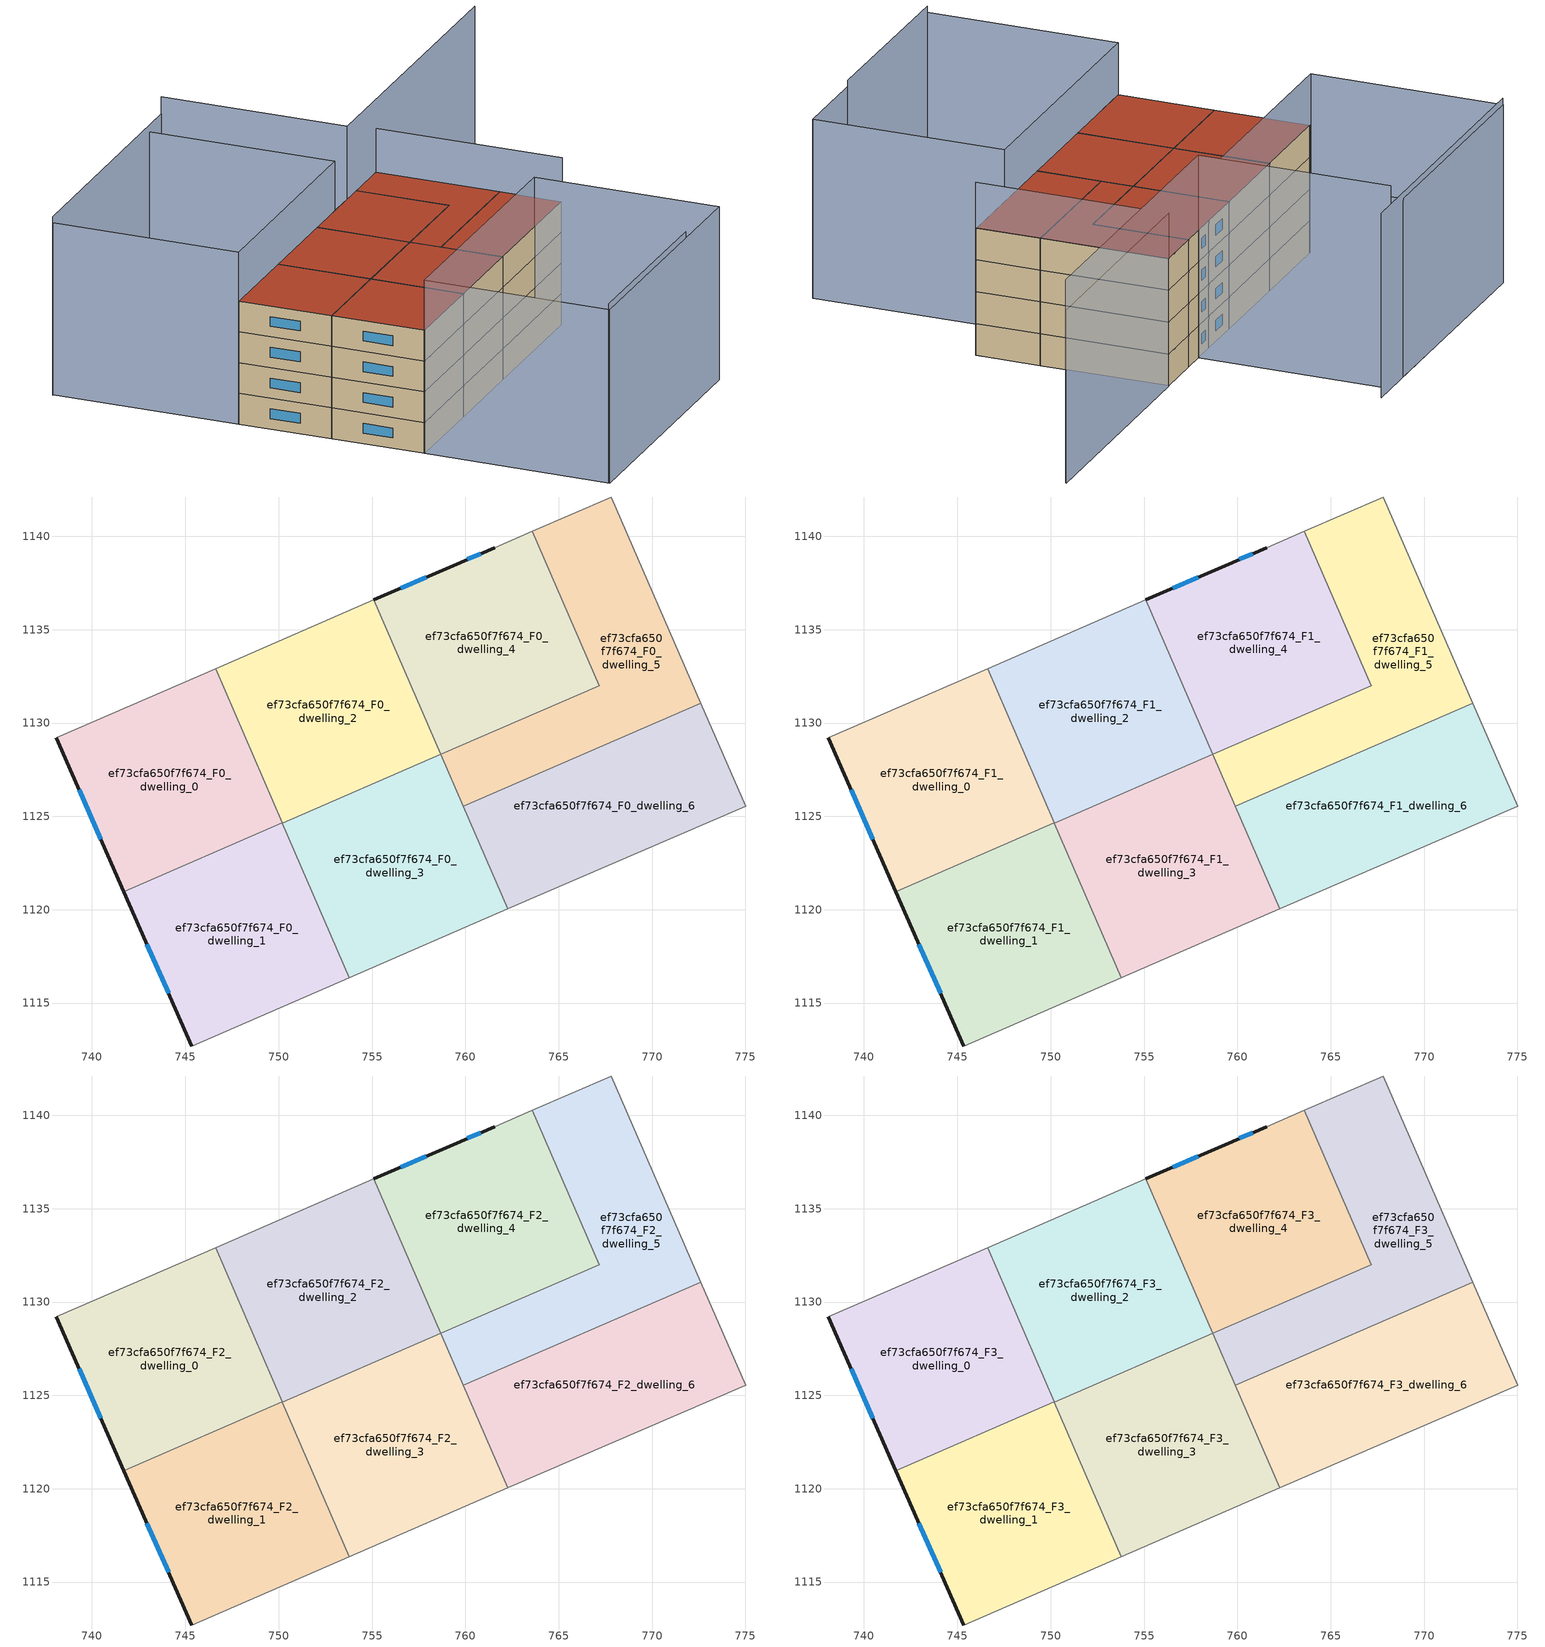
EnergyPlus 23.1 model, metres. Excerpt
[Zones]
ef73cfa650f7f674_F0_dwelling_0
 floor ground (EU_floor_Construction): 746.62,1132.91 750.2,1124.65 741.71,1120.97 738.1,1129.22 738.27,1129.29 z0
 wall outside (EU_wall_Construction): 738.1,1129.22 741.71,1120.97 z0:3
 wall adiabatic (EU_wall_Construction): 746.62,1132.91 738.27,1129.29 738.1,1129.22 z0:3
 wall to ef73cfa650f7f674_F0_dwelling_1 (EU_wall_Construction): 741.71,1120.97 750.2,1124.65 z0:3
 wall to ef73cfa650f7f674_F0_dwelling_2 (EU_wall_Construction): 750.2,1124.65 746.62,1132.91 z0:3
 window (EU_Window_Construction): 739.33,1126.42 740.48,1123.78 z1.02:1.98
ef73cfa650f7f674_F0_dwelling_1
 floor ground (EU_floor_Construction): 750.2,1124.65 753.79,1116.37 745.33,1112.7 741.71,1120.97 z0
 wall outside (EU_wall_Construction): 741.71,1120.97 745.33,1112.7 z0:3
 wall adiabatic (EU_wall_Construction): 745.33,1112.7 753.79,1116.37 z0:3
 wall to ef73cfa650f7f674_F0_dwelling_3 (EU_wall_Construction): 753.79,1116.37 750.2,1124.64 z0:3
 wall to ef73cfa650f7f674_F0_dwelling_2 (EU_wall_Construction): 750.2,1124.64 750.2,1124.65 z0:3
 window (EU_Window_Construction): 742.94,1118.16 744.1,1115.52 z1.02:1.98
ef73cfa650f7f674_F0_dwelling_2
 floor ground (EU_floor_Construction): 755.1,1136.59 758.69,1128.32 750.2,1124.64 746.62,1132.91 z0
 wall to ef73cfa650f7f674_F0_dwelling_3 (EU_wall_Construction): 750.2,1124.64 758.69,1128.32 z0:3
 wall adiabatic (EU_wall_Construction): 755.1,1136.59 746.62,1132.91 z0:3
 wall to ef73cfa650f7f674_F0_dwelling_4 (EU_wall_Construction): 758.69,1128.32 755.1,1136.59 z0:3
ef73cfa650f7f674_F0_dwelling_3
 floor ground (EU_floor_Construction): 758.69,1128.32 762.28,1120.04 753.79,1116.37 750.2,1124.64 z0
 wall adiabatic (EU_wall_Construction): 753.79,1116.37 762.28,1120.04 z0:3
 wall to ef73cfa650f7f674_F0_dwelling_6 (EU_wall_Construction): 762.28,1120.04 759.89,1125.56 z0:3
 wall to ef73cfa650f7f674_F0_dwelling_5 (EU_wall_Construction): 759.89,1125.55 758.69,1128.32 z0:3
ef73cfa650f7f674_F0_dwelling_4
 floor ground (EU_floor_Construction): 763.58,1140.27 767.17,1132 758.69,1128.32 755.1,1136.59 759.34,1138.43 761.58,1139.4 z0
 wall outside (EU_wall_Construction): 761.58,1139.4 759.34,1138.43 755.1,1136.59 z0:3
 wall adiabatic (EU_wall_Construction): 763.58,1140.27 761.58,1139.4 z0:3
 wall to ef73cfa650f7f674_F0_dwelling_5 (EU_wall_Construction): 758.69,1128.32 767.17,1132 763.58,1140.27 z0:3
 window (EU_Window_Construction): 757.9,1137.81 756.54,1137.22 / 760.82,1139.07 760.1,1138.76 z1.02:1.98
ef73cfa650f7f674_F0_dwelling_5
 floor ground (EU_floor_Construction): 767.81,1142.11 772.61,1131.07 759.89,1125.55 758.69,1128.32 767.17,1132 763.58,1140.27 z0
 wall adiabatic (EU_wall_Construction): 772.61,1131.07 767.81,1142.11 763.58,1140.27 z0:3
 wall to ef73cfa650f7f674_F0_dwelling_6 (EU_wall_Construction): 759.89,1125.55 772.61,1131.07 z0:3
ef73cfa650f7f674_F0_dwelling_6
 floor ground (EU_floor_Construction): 772.61,1131.07 775.01,1125.56 762.28,1120.04 759.89,1125.55 z0
 wall adiabatic (EU_wall_Construction): 762.28,1120.04 775.01,1125.56 772.61,1131.07 z0:3
ef73cfa650f7f674_F1_dwelling_0
 floor to ef73cfa650f7f674_F0_dwelling_0 (EU_floor_Construction): 746.62,1132.91 750.2,1124.65 741.71,1120.97 738.1,1129.22 738.27,1129.29 z3
 wall outside (EU_wall_Construction): 738.1,1129.22 741.71,1120.97 z3:6
 wall adiabatic (EU_wall_Construction): 746.62,1132.91 738.27,1129.29 738.1,1129.22 z3:6
 wall to ef73cfa650f7f674_F1_dwelling_1 (EU_wall_Construction): 741.71,1120.97 750.2,1124.65 z3:6
 wall to ef73cfa650f7f674_F1_dwelling_2 (EU_wall_Construction): 750.2,1124.65 746.62,1132.91 z3:6
 window (EU_Window_Construction): 739.33,1126.42 740.48,1123.78 z4.02:4.98
ef73cfa650f7f674_F1_dwelling_1
 floor to ef73cfa650f7f674_F0_dwelling_1 (EU_floor_Construction): 750.2,1124.65 753.79,1116.37 745.33,1112.7 741.71,1120.97 z3
 wall outside (EU_wall_Construction): 741.71,1120.97 745.33,1112.7 z3:6
 wall adiabatic (EU_wall_Construction): 745.33,1112.7 753.79,1116.37 z3:6
 wall to ef73cfa650f7f674_F1_dwelling_3 (EU_wall_Construction): 753.79,1116.37 750.2,1124.64 z3:6
 wall to ef73cfa650f7f674_F1_dwelling_2 (EU_wall_Construction): 750.2,1124.64 750.2,1124.65 z3:6
 window (EU_Window_Construction): 742.94,1118.16 744.1,1115.52 z4.02:4.98
ef73cfa650f7f674_F1_dwelling_2
 floor to ef73cfa650f7f674_F0_dwelling_2 (EU_floor_Construction): 755.1,1136.59 758.69,1128.32 750.2,1124.64 746.62,1132.91 z3
 wall to ef73cfa650f7f674_F1_dwelling_3 (EU_wall_Construction): 750.2,1124.64 758.69,1128.32 z3:6
 wall adiabatic (EU_wall_Construction): 755.1,1136.59 746.62,1132.91 z3:6
 wall to ef73cfa650f7f674_F1_dwelling_4 (EU_wall_Construction): 758.69,1128.32 755.1,1136.59 z3:6
ef73cfa650f7f674_F1_dwelling_3
 floor to ef73cfa650f7f674_F0_dwelling_3 (EU_floor_Construction): 758.69,1128.32 762.28,1120.04 753.79,1116.37 750.2,1124.64 z3
 wall adiabatic (EU_wall_Construction): 753.79,1116.37 762.28,1120.04 z3:6
 wall to ef73cfa650f7f674_F1_dwelling_6 (EU_wall_Construction): 762.28,1120.04 759.89,1125.56 z3:6
 wall to ef73cfa650f7f674_F1_dwelling_5 (EU_wall_Construction): 759.89,1125.55 758.69,1128.32 z3:6
ef73cfa650f7f674_F1_dwelling_4
 floor to ef73cfa650f7f674_F0_dwelling_4 (EU_floor_Construction): 763.58,1140.27 767.17,1132 758.69,1128.32 755.1,1136.59 759.34,1138.43 761.58,1139.4 z3
 wall outside (EU_wall_Construction): 761.58,1139.4 759.34,1138.43 755.1,1136.59 z3:6
 wall adiabatic (EU_wall_Construction): 763.58,1140.27 761.58,1139.4 z3:6
 wall to ef73cfa650f7f674_F1_dwelling_5 (EU_wall_Construction): 758.69,1128.32 767.17,1132 763.58,1140.27 z3:6
 window (EU_Window_Construction): 757.9,1137.81 756.54,1137.22 / 760.82,1139.07 760.1,1138.76 z4.02:4.98
ef73cfa650f7f674_F1_dwelling_5
 floor to ef73cfa650f7f674_F0_dwelling_5 (EU_floor_Construction): 767.81,1142.11 772.61,1131.07 759.89,1125.55 758.69,1128.32 767.17,1132 763.58,1140.27 z3
 wall adiabatic (EU_wall_Construction): 772.61,1131.07 767.81,1142.11 763.58,1140.27 z3:6
 wall to ef73cfa650f7f674_F1_dwelling_6 (EU_wall_Construction): 759.89,1125.55 772.61,1131.07 z3:6
ef73cfa650f7f674_F1_dwelling_6
 floor to ef73cfa650f7f674_F0_dwelling_6 (EU_floor_Construction): 772.61,1131.07 775.01,1125.56 762.28,1120.04 759.89,1125.55 z3
 wall adiabatic (EU_wall_Construction): 762.28,1120.04 775.01,1125.56 772.61,1131.07 z3:6
ef73cfa650f7f674_F2_dwelling_0
 floor to ef73cfa650f7f674_F1_dwelling_0 (EU_floor_Construction): 746.62,1132.91 750.2,1124.65 741.71,1120.97 738.1,1129.22 738.27,1129.29 z6
 wall outside (EU_wall_Construction): 738.1,1129.22 741.71,1120.97 z6:9
 wall adiabatic (EU_wall_Construction): 746.62,1132.91 738.27,1129.29 738.1,1129.22 z6:9
 wall to ef73cfa650f7f674_F2_dwelling_1 (EU_wall_Construction): 741.71,1120.97 750.2,1124.65 z6:9
 wall to ef73cfa650f7f674_F2_dwelling_2 (EU_wall_Construction): 750.2,1124.65 746.62,1132.91 z6:9
 window (EU_Window_Construction): 739.33,1126.42 740.48,1123.78 z7.02:7.98
ef73cfa650f7f674_F2_dwelling_1
 floor to ef73cfa650f7f674_F1_dwelling_1 (EU_floor_Construction): 750.2,1124.65 753.79,1116.37 745.33,1112.7 741.71,1120.97 z6
 wall outside (EU_wall_Construction): 741.71,1120.97 745.33,1112.7 z6:9
 wall adiabatic (EU_wall_Construction): 745.33,1112.7 753.79,1116.37 z6:9
 wall to ef73cfa650f7f674_F2_dwelling_3 (EU_wall_Construction): 753.79,1116.37 750.2,1124.64 z6:9
 wall to ef73cfa650f7f674_F2_dwelling_2 (EU_wall_Construction): 750.2,1124.64 750.2,1124.65 z6:9
 window (EU_Window_Construction): 742.94,1118.16 744.1,1115.52 z7.02:7.98
ef73cfa650f7f674_F2_dwelling_2
 floor to ef73cfa650f7f674_F1_dwelling_2 (EU_floor_Construction): 755.1,1136.59 758.69,1128.32 750.2,1124.64 746.62,1132.91 z6
 wall to ef73cfa650f7f674_F2_dwelling_3 (EU_wall_Construction): 750.2,1124.64 758.69,1128.32 z6:9
 wall adiabatic (EU_wall_Construction): 755.1,1136.59 746.62,1132.91 z6:9
 wall to ef73cfa650f7f674_F2_dwelling_4 (EU_wall_Construction): 758.69,1128.32 755.1,1136.59 z6:9
ef73cfa650f7f674_F2_dwelling_3
 floor to ef73cfa650f7f674_F1_dwelling_3 (EU_floor_Construction): 758.69,1128.32 762.28,1120.04 753.79,1116.37 750.2,1124.64 z6
 wall adiabatic (EU_wall_Construction): 753.79,1116.37 762.28,1120.04 z6:9
 wall to ef73cfa650f7f674_F2_dwelling_6 (EU_wall_Construction): 762.28,1120.04 759.89,1125.56 z6:9
 wall to ef73cfa650f7f674_F2_dwelling_5 (EU_wall_Construction): 759.89,1125.55 758.69,1128.32 z6:9
ef73cfa650f7f674_F2_dwelling_4
 floor to ef73cfa650f7f674_F1_dwelling_4 (EU_floor_Construction): 763.58,1140.27 767.17,1132 758.69,1128.32 755.1,1136.59 759.34,1138.43 761.58,1139.4 z6
 wall outside (EU_wall_Construction): 761.58,1139.4 759.34,1138.43 755.1,1136.59 z6:9
 wall adiabatic (EU_wall_Construction): 763.58,1140.27 761.58,1139.4 z6:9
 wall to ef73cfa650f7f674_F2_dwelling_5 (EU_wall_Construction): 758.69,1128.32 767.17,1132 763.58,1140.27 z6:9
 window (EU_Window_Construction): 757.9,1137.81 756.54,1137.22 / 760.82,1139.07 760.1,1138.76 z7.02:7.98
ef73cfa650f7f674_F2_dwelling_5
 floor to ef73cfa650f7f674_F1_dwelling_5 (EU_floor_Construction): 767.81,1142.11 772.61,1131.07 759.89,1125.55 758.69,1128.32 767.17,1132 763.58,1140.27 z6
 wall adiabatic (EU_wall_Construction): 772.61,1131.07 767.81,1142.11 763.58,1140.27 z6:9
 wall to ef73cfa650f7f674_F2_dwelling_6 (EU_wall_Construction): 759.89,1125.55 772.61,1131.07 z6:9
ef73cfa650f7f674_F2_dwelling_6
 floor to ef73cfa650f7f674_F1_dwelling_6 (EU_floor_Construction): 772.61,1131.07 775.01,1125.56 762.28,1120.04 759.89,1125.55 z6
 wall adiabatic (EU_wall_Construction): 762.28,1120.04 775.01,1125.56 772.61,1131.07 z6:9
ef73cfa650f7f674_F3_dwelling_0
 floor to ef73cfa650f7f674_F2_dwelling_0 (EU_floor_Construction): 746.62,1132.91 750.2,1124.65 741.71,1120.97 738.1,1129.22 738.27,1129.29 z9
 wall outside (EU_wall_Construction): 738.1,1129.22 741.71,1120.97 z9:12
 wall adiabatic (EU_wall_Construction): 746.62,1132.91 738.27,1129.29 738.1,1129.22 z9:12
 wall to ef73cfa650f7f674_F3_dwelling_1 (EU_wall_Construction): 741.71,1120.97 750.2,1124.65 z9:12
 wall to ef73cfa650f7f674_F3_dwelling_2 (EU_wall_Construction): 750.2,1124.65 746.62,1132.91 z9:12
 window (EU_Window_Construction): 739.33,1126.42 740.48,1123.78 z10.02:10.98
 roof outside (EU_roof_Construction): 750.2,1124.65 746.62,1132.91 738.27,1129.29 738.1,1129.22 741.71,1120.97 z12
ef73cfa650f7f674_F3_dwelling_1
 floor to ef73cfa650f7f674_F2_dwelling_1 (EU_floor_Construction): 750.2,1124.65 753.79,1116.37 745.33,1112.7 741.71,1120.97 z9
 wall outside (EU_wall_Construction): 741.71,1120.97 745.33,1112.7 z9:12
 wall adiabatic (EU_wall_Construction): 745.33,1112.7 753.79,1116.37 z9:12
 wall to ef73cfa650f7f674_F3_dwelling_3 (EU_wall_Construction): 753.79,1116.37 750.2,1124.64 z9:12
 wall to ef73cfa650f7f674_F3_dwelling_2 (EU_wall_Construction): 750.2,1124.64 750.2,1124.65 z9:12
 window (EU_Window_Construction): 742.94,1118.16 744.1,1115.52 z10.02:10.98
 roof outside (EU_roof_Construction): 753.79,1116.37 750.2,1124.65 741.71,1120.97 745.33,1112.7 z12
ef73cfa650f7f674_F3_dwelling_2
 floor to ef73cfa650f7f674_F2_dwelling_2 (EU_floor_Construction): 755.1,1136.59 758.69,1128.32 750.2,1124.64 746.62,1132.91 z9
 wall to ef73cfa650f7f674_F3_dwelling_3 (EU_wall_Construction): 750.2,1124.64 758.69,1128.32 z9:12
 wall adiabatic (EU_wall_Construction): 755.1,1136.59 746.62,1132.91 z9:12
 wall to ef73cfa650f7f674_F3_dwelling_4 (EU_wall_Construction): 758.69,1128.32 755.1,1136.59 z9:12
 roof outside (EU_roof_Construction): 758.69,1128.32 755.1,1136.59 746.62,1132.91 750.2,1124.64 z12
ef73cfa650f7f674_F3_dwelling_3
 floor to ef73cfa650f7f674_F2_dwelling_3 (EU_floor_Construction): 758.69,1128.32 762.28,1120.04 753.79,1116.37 750.2,1124.64 z9
 wall adiabatic (EU_wall_Construction): 753.79,1116.37 762.28,1120.04 z9:12
 wall to ef73cfa650f7f674_F3_dwelling_6 (EU_wall_Construction): 762.28,1120.04 759.89,1125.56 z9:12
 wall to ef73cfa650f7f674_F3_dwelling_5 (EU_wall_Construction): 759.89,1125.55 758.69,1128.32 z9:12
 roof outside (EU_roof_Construction): 762.28,1120.04 758.69,1128.32 750.2,1124.64 753.79,1116.37 z12
ef73cfa650f7f674_F3_dwelling_4
 floor to ef73cfa650f7f674_F2_dwelling_4 (EU_floor_Construction): 763.58,1140.27 767.17,1132 758.69,1128.32 755.1,1136.59 759.34,1138.43 761.58,1139.4 z9
 wall outside (EU_wall_Construction): 761.58,1139.4 759.34,1138.43 755.1,1136.59 z9:12
 wall adiabatic (EU_wall_Construction): 763.58,1140.27 761.58,1139.4 z9:12
 wall to ef73cfa650f7f674_F3_dwelling_5 (EU_wall_Construction): 758.69,1128.32 767.17,1132 763.58,1140.27 z9:12
 window (EU_Window_Construction): 757.9,1137.81 756.54,1137.22 / 760.82,1139.07 760.1,1138.76 z10.02:10.98
 roof outside (EU_roof_Construction): 767.17,1132 763.58,1140.27 761.58,1139.4 759.34,1138.43 755.1,1136.59 758.69,1128.32 z12
ef73cfa650f7f674_F3_dwelling_5
 floor to ef73cfa650f7f674_F2_dwelling_5 (EU_floor_Construction): 767.81,1142.11 772.61,1131.07 759.89,1125.55 758.69,1128.32 767.17,1132 763.58,1140.27 z9
 wall adiabatic (EU_wall_Construction): 772.61,1131.07 767.81,1142.11 763.58,1140.27 z9:12
 wall to ef73cfa650f7f674_F3_dwelling_6 (EU_wall_Construction): 759.89,1125.55 772.61,1131.07 z9:12
 roof outside (EU_roof_Construction): 772.61,1131.07 767.81,1142.11 763.58,1140.27 767.17,1132 758.69,1128.32 759.89,1125.55 z12
ef73cfa650f7f674_F3_dwelling_6
 floor to ef73cfa650f7f674_F2_dwelling_6 (EU_floor_Construction): 772.61,1131.07 775.01,1125.56 762.28,1120.04 759.89,1125.55 z9
 wall adiabatic (EU_wall_Construction): 762.28,1120.04 775.01,1125.56 772.61,1131.07 z9:12
 roof outside (EU_roof_Construction): 775.01,1125.56 772.61,1131.07 759.89,1125.55 762.28,1120.04 z12
shading: 752.43,1096.22 769.04,1103.36 z0:17.5; 745.3,1112.69 769.1,1123 / 769.1,1123 776.27,1106.48 / 776.27,1106.48 752.46,1096.16 / 752.46,1096.16 745.3,1112.69 z0:16.9; 775.03,1125.49 767.79,1142.15 / 767.79,1142.15 789.38,1151.53 z0:16.3; 730.81,1145.76 751.74,1154.85 / 751.74,1154.85 758.95,1138.26 / 758.95,1138.26 738.02,1129.17 / 738.02,1129.17 730.81,1145.76 z0:16.8; 789.33,1151.46 761.57,1139.4 / 761.57,1139.4 754.36,1156 z0:19.1; 756.41,1156.88 730.8,1145.74 z0:17.4
[Building]
EU S2 Campaign: North Axis=0; Terrain=City; Solar Distribution=FullExterior
[Site:Location]
Vienna: Latitude=48; Longitude=16.5; Time Zone=1; Elevation=183
[SizingPeriod:WeatherFileDays]
AnnualSizingPeriod: Begin Month=1; Begin Day of Month=1; End Month=12; End Day of Month=31; Day of Week for Start Day=Monday; Use Weather File Daylight Saving Period=No; Use Weather File Rain and Snow Indicators=No
[MATERIAL]
EU_InternalMass_Material: Roughness=MediumRough; Thickness=0.1; Conductivity=1; Density=1800; Specific Heat=900; Thermal Absorptance=0.9; Solar Absorptance=0.7; Visible Absorptance=0.7
[MATERIAL:NOMASS] Roughness=MediumRough; Thermal Absorptance=0.9; Solar Absorptance=0.7; Visible Absorptance=0.7
Name | Thermal Resistance
EU_wall_NoMass | 0.942466
EU_roof_NoMass | 0.551687
EU_floor_NoMass | 0.66527
[WINDOWMATERIAL:SIMPLEGLAZINGSYSTEM]
EU_Window_SimpleGlazing: UFactor=2.03367; Solar Heat Gain Coefficient=0.65; Visible Transmittance=0.65
[CONSTRUCTION]
EU_wall_Construction: EU_wall_NoMass
EU_roof_Construction: EU_roof_NoMass
EU_floor_Construction: EU_floor_NoMass
EU_Window_Construction: EU_Window_SimpleGlazing
EU_InternalMass_Construction: EU_InternalMass_Material
[ZONE] Type=1; Multiplier=1; Ceiling Height=autocalculate; Floor Area=autocalculate; Part of Total Floor Area=Yes
Name | Volume
ef73cfa650f7f674_F0_dwelling_0; ef73cfa650f7f674_F1_dwelling_0; ef73cfa650f7f674_F2_dwelling_0; ef73cfa650f7f674_F3_dwelling_0 | 250.187
ef73cfa650f7f674_F0_dwelling_1; ef73cfa650f7f674_F1_dwelling_1; ef73cfa650f7f674_F2_dwelling_1; ef73cfa650f7f674_F3_dwelling_1 | 250.182
ef73cfa650f7f674_F0_dwelling_2; ef73cfa650f7f674_F1_dwelling_2; ef73cfa650f7f674_F2_dwelling_2; ef73cfa650f7f674_F3_dwelling_2 | 250.195
ef73cfa650f7f674_F0_dwelling_3; ef73cfa650f7f674_F1_dwelling_3; ef73cfa650f7f674_F2_dwelling_3; ef73cfa650f7f674_F3_dwelling_3 | 250.206
ef73cfa650f7f674_F0_dwelling_4; ef73cfa650f7f674_F1_dwelling_4; ef73cfa650f7f674_F2_dwelling_4; ef73cfa650f7f674_F3_dwelling_4 | 250.179
ef73cfa650f7f674_F0_dwelling_5; ef73cfa650f7f674_F1_dwelling_5; ef73cfa650f7f674_F2_dwelling_5; ef73cfa650f7f674_F3_dwelling_5 | 250.168
ef73cfa650f7f674_F0_dwelling_6; ef73cfa650f7f674_F1_dwelling_6; ef73cfa650f7f674_F2_dwelling_6; ef73cfa650f7f674_F3_dwelling_6 | 250.184
[INTERNALMASS] Construction=EU_InternalMass_Construction
Name | Zone or ZoneList | Surface Area
ef73cfa650f7f674_F0_dwelling_0_EU_InternalMass | ef73cfa650f7f674_F0_dwelling_0 | 83.3939
ef73cfa650f7f674_F0_dwelling_1_EU_InternalMass | ef73cfa650f7f674_F0_dwelling_1 | 83.3922
ef73cfa650f7f674_F0_dwelling_2_EU_InternalMass | ef73cfa650f7f674_F0_dwelling_2 | 83.3982
ef73cfa650f7f674_F0_dwelling_3_EU_InternalMass | ef73cfa650f7f674_F0_dwelling_3 | 83.4026
ef73cfa650f7f674_F0_dwelling_4_EU_InternalMass | ef73cfa650f7f674_F0_dwelling_4 | 83.3943
ef73cfa650f7f674_F0_dwelling_5_EU_InternalMass | ef73cfa650f7f674_F0_dwelling_5 | 83.389
ef73cfa650f7f674_F0_dwelling_6_EU_InternalMass | ef73cfa650f7f674_F0_dwelling_6 | 83.3946
ef73cfa650f7f674_F1_dwelling_0_EU_InternalMass | ef73cfa650f7f674_F1_dwelling_0 | 83.3939
ef73cfa650f7f674_F1_dwelling_1_EU_InternalMass | ef73cfa650f7f674_F1_dwelling_1 | 83.3922
ef73cfa650f7f674_F1_dwelling_2_EU_InternalMass | ef73cfa650f7f674_F1_dwelling_2 | 83.3982
ef73cfa650f7f674_F1_dwelling_3_EU_InternalMass | ef73cfa650f7f674_F1_dwelling_3 | 83.4026
ef73cfa650f7f674_F1_dwelling_4_EU_InternalMass | ef73cfa650f7f674_F1_dwelling_4 | 83.3943
ef73cfa650f7f674_F1_dwelling_5_EU_InternalMass | ef73cfa650f7f674_F1_dwelling_5 | 83.389
ef73cfa650f7f674_F1_dwelling_6_EU_InternalMass | ef73cfa650f7f674_F1_dwelling_6 | 83.3946
ef73cfa650f7f674_F2_dwelling_0_EU_InternalMass | ef73cfa650f7f674_F2_dwelling_0 | 83.3939
ef73cfa650f7f674_F2_dwelling_1_EU_InternalMass | ef73cfa650f7f674_F2_dwelling_1 | 83.3922
ef73cfa650f7f674_F2_dwelling_2_EU_InternalMass | ef73cfa650f7f674_F2_dwelling_2 | 83.3982
ef73cfa650f7f674_F2_dwelling_3_EU_InternalMass | ef73cfa650f7f674_F2_dwelling_3 | 83.4026
ef73cfa650f7f674_F2_dwelling_4_EU_InternalMass | ef73cfa650f7f674_F2_dwelling_4 | 83.3943
ef73cfa650f7f674_F2_dwelling_5_EU_InternalMass | ef73cfa650f7f674_F2_dwelling_5 | 83.389
ef73cfa650f7f674_F2_dwelling_6_EU_InternalMass | ef73cfa650f7f674_F2_dwelling_6 | 83.3946
ef73cfa650f7f674_F3_dwelling_0_EU_InternalMass | ef73cfa650f7f674_F3_dwelling_0 | 83.3939
ef73cfa650f7f674_F3_dwelling_1_EU_InternalMass | ef73cfa650f7f674_F3_dwelling_1 | 83.3922
ef73cfa650f7f674_F3_dwelling_2_EU_InternalMass | ef73cfa650f7f674_F3_dwelling_2 | 83.3982
ef73cfa650f7f674_F3_dwelling_3_EU_InternalMass | ef73cfa650f7f674_F3_dwelling_3 | 83.4026
ef73cfa650f7f674_F3_dwelling_4_EU_InternalMass | ef73cfa650f7f674_F3_dwelling_4 | 83.3943
ef73cfa650f7f674_F3_dwelling_5_EU_InternalMass | ef73cfa650f7f674_F3_dwelling_5 | 83.389
ef73cfa650f7f674_F3_dwelling_6_EU_InternalMass | ef73cfa650f7f674_F3_dwelling_6 | 83.3946
[OTHEREQUIPMENT] Fuel Type=Electricity; Design Level Calculation Method=Watts/Area; Power per Zone Floor Area=1; Fraction Latent=0; Fraction Radiant=0; Fraction Lost=0; Carbon Dioxide Generation Rate=0; EndUse Subcategory=EU_Step8_InternalGains
Name | Zone or ZoneList or Space or SpaceList | Schedule
EU_Step8_InternalGain_ef73cfa650f7f674_F0_dwelling_0_f000 | ef73cfa650f7f674_F0_dwelling_0 | EU_Step8_GainSchedule_ef73cfa650f7f674_F0_dwelling_0_f000
EU_Step8_InternalGain_ef73cfa650f7f674_F0_dwelling_1_f000 | ef73cfa650f7f674_F0_dwelling_1 | EU_Step8_GainSchedule_ef73cfa650f7f674_F0_dwelling_1_f000
EU_Step8_InternalGain_ef73cfa650f7f674_F0_dwelling_2_f000 | ef73cfa650f7f674_F0_dwelling_2 | EU_Step8_GainSchedule_ef73cfa650f7f674_F0_dwelling_2_f000
EU_Step8_InternalGain_ef73cfa650f7f674_F0_dwelling_3_f000 | ef73cfa650f7f674_F0_dwelling_3 | EU_Step8_GainSchedule_ef73cfa650f7f674_F0_dwelling_3_f000
EU_Step8_InternalGain_ef73cfa650f7f674_F0_dwelling_4_f000 | ef73cfa650f7f674_F0_dwelling_4 | EU_Step8_GainSchedule_ef73cfa650f7f674_F0_dwelling_4_f000
EU_Step8_InternalGain_ef73cfa650f7f674_F0_dwelling_5_f000 | ef73cfa650f7f674_F0_dwelling_5 | EU_Step8_GainSchedule_ef73cfa650f7f674_F0_dwelling_5_f000
EU_Step8_InternalGain_ef73cfa650f7f674_F0_dwelling_6_f000 | ef73cfa650f7f674_F0_dwelling_6 | EU_Step8_GainSchedule_ef73cfa650f7f674_F0_dwelling_6_f000
EU_Step8_InternalGain_ef73cfa650f7f674_F1_dwelling_0_f000 | ef73cfa650f7f674_F1_dwelling_0 | EU_Step8_GainSchedule_ef73cfa650f7f674_F1_dwelling_0_f000
EU_Step8_InternalGain_ef73cfa650f7f674_F1_dwelling_1_f000 | ef73cfa650f7f674_F1_dwelling_1 | EU_Step8_GainSchedule_ef73cfa650f7f674_F1_dwelling_1_f000
EU_Step8_InternalGain_ef73cfa650f7f674_F1_dwelling_2_f000 | ef73cfa650f7f674_F1_dwelling_2 | EU_Step8_GainSchedule_ef73cfa650f7f674_F1_dwelling_2_f000
EU_Step8_InternalGain_ef73cfa650f7f674_F1_dwelling_3_f000 | ef73cfa650f7f674_F1_dwelling_3 | EU_Step8_GainSchedule_ef73cfa650f7f674_F1_dwelling_3_f000
EU_Step8_InternalGain_ef73cfa650f7f674_F1_dwelling_4_f000 | ef73cfa650f7f674_F1_dwelling_4 | EU_Step8_GainSchedule_ef73cfa650f7f674_F1_dwelling_4_f000
EU_Step8_InternalGain_ef73cfa650f7f674_F1_dwelling_5_f000 | ef73cfa650f7f674_F1_dwelling_5 | EU_Step8_GainSchedule_ef73cfa650f7f674_F1_dwelling_5_f000
EU_Step8_InternalGain_ef73cfa650f7f674_F1_dwelling_6_f000 | ef73cfa650f7f674_F1_dwelling_6 | EU_Step8_GainSchedule_ef73cfa650f7f674_F1_dwelling_6_f000
EU_Step8_InternalGain_ef73cfa650f7f674_F2_dwelling_0_f000 | ef73cfa650f7f674_F2_dwelling_0 | EU_Step8_GainSchedule_ef73cfa650f7f674_F2_dwelling_0_f000
EU_Step8_InternalGain_ef73cfa650f7f674_F2_dwelling_1_f000 | ef73cfa650f7f674_F2_dwelling_1 | EU_Step8_GainSchedule_ef73cfa650f7f674_F2_dwelling_1_f000
EU_Step8_InternalGain_ef73cfa650f7f674_F2_dwelling_2_f000 | ef73cfa650f7f674_F2_dwelling_2 | EU_Step8_GainSchedule_ef73cfa650f7f674_F2_dwelling_2_f000
EU_Step8_InternalGain_ef73cfa650f7f674_F2_dwelling_3_f000 | ef73cfa650f7f674_F2_dwelling_3 | EU_Step8_GainSchedule_ef73cfa650f7f674_F2_dwelling_3_f000
EU_Step8_InternalGain_ef73cfa650f7f674_F2_dwelling_4_f000 | ef73cfa650f7f674_F2_dwelling_4 | EU_Step8_GainSchedule_ef73cfa650f7f674_F2_dwelling_4_f000
EU_Step8_InternalGain_ef73cfa650f7f674_F2_dwelling_5_f000 | ef73cfa650f7f674_F2_dwelling_5 | EU_Step8_GainSchedule_ef73cfa650f7f674_F2_dwelling_5_f000
EU_Step8_InternalGain_ef73cfa650f7f674_F2_dwelling_6_f000 | ef73cfa650f7f674_F2_dwelling_6 | EU_Step8_GainSchedule_ef73cfa650f7f674_F2_dwelling_6_f000
EU_Step8_InternalGain_ef73cfa650f7f674_F3_dwelling_0_f000 | ef73cfa650f7f674_F3_dwelling_0 | EU_Step8_GainSchedule_ef73cfa650f7f674_F3_dwelling_0_f000
EU_Step8_InternalGain_ef73cfa650f7f674_F3_dwelling_1_f000 | ef73cfa650f7f674_F3_dwelling_1 | EU_Step8_GainSchedule_ef73cfa650f7f674_F3_dwelling_1_f000
EU_Step8_InternalGain_ef73cfa650f7f674_F3_dwelling_2_f000 | ef73cfa650f7f674_F3_dwelling_2 | EU_Step8_GainSchedule_ef73cfa650f7f674_F3_dwelling_2_f000
EU_Step8_InternalGain_ef73cfa650f7f674_F3_dwelling_3_f000 | ef73cfa650f7f674_F3_dwelling_3 | EU_Step8_GainSchedule_ef73cfa650f7f674_F3_dwelling_3_f000
EU_Step8_InternalGain_ef73cfa650f7f674_F3_dwelling_4_f000 | ef73cfa650f7f674_F3_dwelling_4 | EU_Step8_GainSchedule_ef73cfa650f7f674_F3_dwelling_4_f000
EU_Step8_InternalGain_ef73cfa650f7f674_F3_dwelling_5_f000 | ef73cfa650f7f674_F3_dwelling_5 | EU_Step8_GainSchedule_ef73cfa650f7f674_F3_dwelling_5_f000
EU_Step8_InternalGain_ef73cfa650f7f674_F3_dwelling_6_f000 | ef73cfa650f7f674_F3_dwelling_6 | EU_Step8_GainSchedule_ef73cfa650f7f674_F3_dwelling_6_f000
[ZONEVENTILATION:DESIGNFLOWRATE] Schedule=EU_AlwaysOn; Design Flow Rate Calculation Method=AirChanges/Hour; Air Changes per Hour=0.530523; Ventilation Type=Natural; Fan Pressure Rise=0; Fan Total Efficiency=1; Constant Term Coefficient=1; Temperature Term Coefficient=0; Velocity Term Coefficient=0; Velocity Squared Term Coefficient=0; Minimum Indoor Temperature=-100; Maximum Indoor Temperature=100; Delta Temperature=-100; Minimum Outdoor Temperature=-100; Maximum Outdoor Temperature=100; Maximum Wind Speed=40
Name | Zone or ZoneList or Space or SpaceList
EU_ConstantAir_ef73cfa650f7f674_F0_dwelling_0 | ef73cfa650f7f674_F0_dwelling_0
EU_ConstantAir_ef73cfa650f7f674_F0_dwelling_1 | ef73cfa650f7f674_F0_dwelling_1
EU_ConstantAir_ef73cfa650f7f674_F0_dwelling_2 | ef73cfa650f7f674_F0_dwelling_2
EU_ConstantAir_ef73cfa650f7f674_F0_dwelling_3 | ef73cfa650f7f674_F0_dwelling_3
EU_ConstantAir_ef73cfa650f7f674_F0_dwelling_4 | ef73cfa650f7f674_F0_dwelling_4
EU_ConstantAir_ef73cfa650f7f674_F0_dwelling_5 | ef73cfa650f7f674_F0_dwelling_5
EU_ConstantAir_ef73cfa650f7f674_F0_dwelling_6 | ef73cfa650f7f674_F0_dwelling_6
EU_ConstantAir_ef73cfa650f7f674_F1_dwelling_0 | ef73cfa650f7f674_F1_dwelling_0
EU_ConstantAir_ef73cfa650f7f674_F1_dwelling_1 | ef73cfa650f7f674_F1_dwelling_1
EU_ConstantAir_ef73cfa650f7f674_F1_dwelling_2 | ef73cfa650f7f674_F1_dwelling_2
EU_ConstantAir_ef73cfa650f7f674_F1_dwelling_3 | ef73cfa650f7f674_F1_dwelling_3
EU_ConstantAir_ef73cfa650f7f674_F1_dwelling_4 | ef73cfa650f7f674_F1_dwelling_4
EU_ConstantAir_ef73cfa650f7f674_F1_dwelling_5 | ef73cfa650f7f674_F1_dwelling_5
EU_ConstantAir_ef73cfa650f7f674_F1_dwelling_6 | ef73cfa650f7f674_F1_dwelling_6
EU_ConstantAir_ef73cfa650f7f674_F2_dwelling_0 | ef73cfa650f7f674_F2_dwelling_0
EU_ConstantAir_ef73cfa650f7f674_F2_dwelling_1 | ef73cfa650f7f674_F2_dwelling_1
EU_ConstantAir_ef73cfa650f7f674_F2_dwelling_2 | ef73cfa650f7f674_F2_dwelling_2
EU_ConstantAir_ef73cfa650f7f674_F2_dwelling_3 | ef73cfa650f7f674_F2_dwelling_3
EU_ConstantAir_ef73cfa650f7f674_F2_dwelling_4 | ef73cfa650f7f674_F2_dwelling_4
EU_ConstantAir_ef73cfa650f7f674_F2_dwelling_5 | ef73cfa650f7f674_F2_dwelling_5
EU_ConstantAir_ef73cfa650f7f674_F2_dwelling_6 | ef73cfa650f7f674_F2_dwelling_6
EU_ConstantAir_ef73cfa650f7f674_F3_dwelling_0 | ef73cfa650f7f674_F3_dwelling_0
EU_ConstantAir_ef73cfa650f7f674_F3_dwelling_1 | ef73cfa650f7f674_F3_dwelling_1
EU_ConstantAir_ef73cfa650f7f674_F3_dwelling_2 | ef73cfa650f7f674_F3_dwelling_2
EU_ConstantAir_ef73cfa650f7f674_F3_dwelling_3 | ef73cfa650f7f674_F3_dwelling_3
EU_ConstantAir_ef73cfa650f7f674_F3_dwelling_4 | ef73cfa650f7f674_F3_dwelling_4
EU_ConstantAir_ef73cfa650f7f674_F3_dwelling_5 | ef73cfa650f7f674_F3_dwelling_5
EU_ConstantAir_ef73cfa650f7f674_F3_dwelling_6 | ef73cfa650f7f674_F3_dwelling_6
[HVACTEMPLATE:THERMOSTAT] Constant Heating Setpoint=20; Constant Cooling Setpoint=50
EU_HeatOnly_ef73cfa650f7f674_F0_dwelling_0; EU_HeatOnly_ef73cfa650f7f674_F0_dwelling_1; EU_HeatOnly_ef73cfa650f7f674_F0_dwelling_2; EU_HeatOnly_ef73cfa650f7f674_F0_dwelling_3; EU_HeatOnly_ef73cfa650f7f674_F0_dwelling_4; EU_HeatOnly_ef73cfa650f7f674_F0_dwelling_5; EU_HeatOnly_ef73cfa650f7f674_F0_dwelling_6; EU_HeatOnly_ef73cfa650f7f674_F1_dwelling_0; EU_HeatOnly_ef73cfa650f7f674_F1_dwelling_1; EU_HeatOnly_ef73cfa650f7f674_F1_dwelling_2; EU_HeatOnly_ef73cfa650f7f674_F1_dwelling_3; EU_HeatOnly_ef73cfa650f7f674_F1_dwelling_4; EU_HeatOnly_ef73cfa650f7f674_F1_dwelling_5; EU_HeatOnly_ef73cfa650f7f674_F1_dwelling_6; EU_HeatOnly_ef73cfa650f7f674_F2_dwelling_0; EU_HeatOnly_ef73cfa650f7f674_F2_dwelling_1; EU_HeatOnly_ef73cfa650f7f674_F2_dwelling_2; EU_HeatOnly_ef73cfa650f7f674_F2_dwelling_3; EU_HeatOnly_ef73cfa650f7f674_F2_dwelling_4; EU_HeatOnly_ef73cfa650f7f674_F2_dwelling_5; EU_HeatOnly_ef73cfa650f7f674_F2_dwelling_6; EU_HeatOnly_ef73cfa650f7f674_F3_dwelling_0; EU_HeatOnly_ef73cfa650f7f674_F3_dwelling_1; EU_HeatOnly_ef73cfa650f7f674_F3_dwelling_2; EU_HeatOnly_ef73cfa650f7f674_F3_dwelling_3; EU_HeatOnly_ef73cfa650f7f674_F3_dwelling_4; EU_HeatOnly_ef73cfa650f7f674_F3_dwelling_5; EU_HeatOnly_ef73cfa650f7f674_F3_dwelling_6
[HVACTEMPLATE:ZONE:IDEALLOADSAIRSYSTEM] System Availability Schedule=EU_AlwaysOn; Maximum Heating Supply Air Temperature=50; Minimum Cooling Supply Air Temperature=13; Maximum Heating Supply Air Humidity Ratio=0.0156; Minimum Cooling Supply Air Humidity Ratio=0.0077; Heating Limit=NoLimit; Cooling Limit=NoLimit; Heating Availability Schedule=EU_AlwaysOn; Cooling Availability Schedule=EU_CoolingOff; Dehumidification Control Type=ConstantSensibleHeatRatio; Cooling Sensible Heat Ratio=0.7; Dehumidification Setpoint=60; Humidification Control Type=None; Humidification Setpoint=30; Outdoor Air Method=None; Outdoor Air Flow Rate per Person=0.00944; Outdoor Air Flow Rate per Zone Floor Area=0; Outdoor Air Flow Rate per Zone=0; Demand Controlled Ventilation Type=None; Outdoor Air Economizer Type=NoEconomizer; Heat Recovery Type=None; Sensible Heat Recovery Effectiveness=0.7; Latent Heat Recovery Effectiveness=0.65
Name | Template Thermostat
ef73cfa650f7f674_F0_dwelling_0 | EU_HeatOnly_ef73cfa650f7f674_F0_dwelling_0
ef73cfa650f7f674_F0_dwelling_1 | EU_HeatOnly_ef73cfa650f7f674_F0_dwelling_1
ef73cfa650f7f674_F0_dwelling_2 | EU_HeatOnly_ef73cfa650f7f674_F0_dwelling_2
ef73cfa650f7f674_F0_dwelling_3 | EU_HeatOnly_ef73cfa650f7f674_F0_dwelling_3
ef73cfa650f7f674_F0_dwelling_4 | EU_HeatOnly_ef73cfa650f7f674_F0_dwelling_4
ef73cfa650f7f674_F0_dwelling_5 | EU_HeatOnly_ef73cfa650f7f674_F0_dwelling_5
ef73cfa650f7f674_F0_dwelling_6 | EU_HeatOnly_ef73cfa650f7f674_F0_dwelling_6
ef73cfa650f7f674_F1_dwelling_0 | EU_HeatOnly_ef73cfa650f7f674_F1_dwelling_0
ef73cfa650f7f674_F1_dwelling_1 | EU_HeatOnly_ef73cfa650f7f674_F1_dwelling_1
ef73cfa650f7f674_F1_dwelling_2 | EU_HeatOnly_ef73cfa650f7f674_F1_dwelling_2
ef73cfa650f7f674_F1_dwelling_3 | EU_HeatOnly_ef73cfa650f7f674_F1_dwelling_3
ef73cfa650f7f674_F1_dwelling_4 | EU_HeatOnly_ef73cfa650f7f674_F1_dwelling_4
ef73cfa650f7f674_F1_dwelling_5 | EU_HeatOnly_ef73cfa650f7f674_F1_dwelling_5
ef73cfa650f7f674_F1_dwelling_6 | EU_HeatOnly_ef73cfa650f7f674_F1_dwelling_6
ef73cfa650f7f674_F2_dwelling_0 | EU_HeatOnly_ef73cfa650f7f674_F2_dwelling_0
ef73cfa650f7f674_F2_dwelling_1 | EU_HeatOnly_ef73cfa650f7f674_F2_dwelling_1
ef73cfa650f7f674_F2_dwelling_2 | EU_HeatOnly_ef73cfa650f7f674_F2_dwelling_2
ef73cfa650f7f674_F2_dwelling_3 | EU_HeatOnly_ef73cfa650f7f674_F2_dwelling_3
ef73cfa650f7f674_F2_dwelling_4 | EU_HeatOnly_ef73cfa650f7f674_F2_dwelling_4
ef73cfa650f7f674_F2_dwelling_5 | EU_HeatOnly_ef73cfa650f7f674_F2_dwelling_5
ef73cfa650f7f674_F2_dwelling_6 | EU_HeatOnly_ef73cfa650f7f674_F2_dwelling_6
ef73cfa650f7f674_F3_dwelling_0 | EU_HeatOnly_ef73cfa650f7f674_F3_dwelling_0
ef73cfa650f7f674_F3_dwelling_1 | EU_HeatOnly_ef73cfa650f7f674_F3_dwelling_1
ef73cfa650f7f674_F3_dwelling_2 | EU_HeatOnly_ef73cfa650f7f674_F3_dwelling_2
ef73cfa650f7f674_F3_dwelling_3 | EU_HeatOnly_ef73cfa650f7f674_F3_dwelling_3
ef73cfa650f7f674_F3_dwelling_4 | EU_HeatOnly_ef73cfa650f7f674_F3_dwelling_4
ef73cfa650f7f674_F3_dwelling_5 | EU_HeatOnly_ef73cfa650f7f674_F3_dwelling_5
ef73cfa650f7f674_F3_dwelling_6 | EU_HeatOnly_ef73cfa650f7f674_F3_dwelling_6
[SIZING:ZONE] Zone Cooling Design Supply Air Temperature Input Method=SupplyAirTemperature; Zone Cooling Design Supply Air Temperature=13; Zone Heating Design Supply Air Temperature Input Method=SupplyAirTemperature; Zone Heating Design Supply Air Temperature=50; Zone Cooling Design Supply Air Humidity Ratio=0.008; Zone Heating Design Supply Air Humidity Ratio=0.008; Cooling Design Air Flow Method=DesignDay; Cooling Design Air Flow Rate=0; Cooling Minimum Air Flow per Zone Floor Area=0.000762; Cooling Minimum Air Flow=0; Cooling Minimum Air Flow Fraction=0.2; Heating Design Air Flow Method=DesignDay; Heating Design Air Flow Rate=0; Heating Maximum Air Flow per Zone Floor Area=0.002032; Heating Maximum Air Flow=0.141576; Heating Maximum Air Flow Fraction=0.3; Account for Dedicated Outdoor Air System=No; Dedicated Outdoor Air System Control Strategy=NeutralSupplyAir; Dedicated Outdoor Air Low Setpoint Temperature for Design=autosize; Dedicated Outdoor Air High Setpoint Temperature for Design=autosize; Zone Load Sizing Method=Sensible Load Only No Latent Load; Zone Latent Cooling Design Supply Air Humidity Ratio Input Method=HumidityRatioDifference; Zone Cooling Design Supply Air Humidity Ratio Difference=0.005; Zone Latent Heating Design Supply Air Humidity Ratio Input Method=HumidityRatioDifference; Zone Humidification Design Supply Air Humidity Ratio Difference=0.005
ef73cfa650f7f674_F0_dwelling_0; ef73cfa650f7f674_F0_dwelling_1; ef73cfa650f7f674_F0_dwelling_2; ef73cfa650f7f674_F0_dwelling_3; ef73cfa650f7f674_F0_dwelling_4; ef73cfa650f7f674_F0_dwelling_5; ef73cfa650f7f674_F0_dwelling_6; ef73cfa650f7f674_F1_dwelling_0; ef73cfa650f7f674_F1_dwelling_1; ef73cfa650f7f674_F1_dwelling_2; ef73cfa650f7f674_F1_dwelling_3; ef73cfa650f7f674_F1_dwelling_4; ef73cfa650f7f674_F1_dwelling_5; ef73cfa650f7f674_F1_dwelling_6; ef73cfa650f7f674_F2_dwelling_0; ef73cfa650f7f674_F2_dwelling_1; ef73cfa650f7f674_F2_dwelling_2; ef73cfa650f7f674_F2_dwelling_3; ef73cfa650f7f674_F2_dwelling_4; ef73cfa650f7f674_F2_dwelling_5; ef73cfa650f7f674_F2_dwelling_6; ef73cfa650f7f674_F3_dwelling_0; ef73cfa650f7f674_F3_dwelling_1; ef73cfa650f7f674_F3_dwelling_2; ef73cfa650f7f674_F3_dwelling_3; ef73cfa650f7f674_F3_dwelling_4; ef73cfa650f7f674_F3_dwelling_5; ef73cfa650f7f674_F3_dwelling_6
[SCHEDULE:CONSTANT]
Name | Hourly Value
EU_AlwaysOn | 1
EU_CoolingOff | 0
[SCHEDULE:FILE] Column Number=1; Rows to Skip at Top=0; Number of Hours of Data=8760; Column Separator=Comma; Interpolate to Timestep=No; Minutes per Item=60; Adjust Schedule for Daylight Savings=Yes
Name | File
EU_Step8_GainSchedule_ef73cfa650f7f674_F0_dwelling_0_f000 | ../../schedules/ef73cfa650f7f674/ef73cfa650f7f674_F0_dwelling_0_f000_gain.csv
EU_Step8_GainSchedule_ef73cfa650f7f674_F0_dwelling_1_f000 | ../../schedules/ef73cfa650f7f674/ef73cfa650f7f674_F0_dwelling_1_f000_gain.csv
EU_Step8_GainSchedule_ef73cfa650f7f674_F0_dwelling_2_f000 | ../../schedules/ef73cfa650f7f674/ef73cfa650f7f674_F0_dwelling_2_f000_gain.csv
EU_Step8_GainSchedule_ef73cfa650f7f674_F0_dwelling_3_f000 | ../../schedules/ef73cfa650f7f674/ef73cfa650f7f674_F0_dwelling_3_f000_gain.csv
EU_Step8_GainSchedule_ef73cfa650f7f674_F0_dwelling_4_f000 | ../../schedules/ef73cfa650f7f674/ef73cfa650f7f674_F0_dwelling_4_f000_gain.csv
EU_Step8_GainSchedule_ef73cfa650f7f674_F0_dwelling_5_f000 | ../../schedules/ef73cfa650f7f674/ef73cfa650f7f674_F0_dwelling_5_f000_gain.csv
EU_Step8_GainSchedule_ef73cfa650f7f674_F0_dwelling_6_f000 | ../../schedules/ef73cfa650f7f674/ef73cfa650f7f674_F0_dwelling_6_f000_gain.csv
EU_Step8_GainSchedule_ef73cfa650f7f674_F1_dwelling_0_f000 | ../../schedules/ef73cfa650f7f674/ef73cfa650f7f674_F1_dwelling_0_f000_gain.csv
EU_Step8_GainSchedule_ef73cfa650f7f674_F1_dwelling_1_f000 | ../../schedules/ef73cfa650f7f674/ef73cfa650f7f674_F1_dwelling_1_f000_gain.csv
EU_Step8_GainSchedule_ef73cfa650f7f674_F1_dwelling_2_f000 | ../../schedules/ef73cfa650f7f674/ef73cfa650f7f674_F1_dwelling_2_f000_gain.csv
EU_Step8_GainSchedule_ef73cfa650f7f674_F1_dwelling_3_f000 | ../../schedules/ef73cfa650f7f674/ef73cfa650f7f674_F1_dwelling_3_f000_gain.csv
EU_Step8_GainSchedule_ef73cfa650f7f674_F1_dwelling_4_f000 | ../../schedules/ef73cfa650f7f674/ef73cfa650f7f674_F1_dwelling_4_f000_gain.csv
EU_Step8_GainSchedule_ef73cfa650f7f674_F1_dwelling_5_f000 | ../../schedules/ef73cfa650f7f674/ef73cfa650f7f674_F1_dwelling_5_f000_gain.csv
EU_Step8_GainSchedule_ef73cfa650f7f674_F1_dwelling_6_f000 | ../../schedules/ef73cfa650f7f674/ef73cfa650f7f674_F1_dwelling_6_f000_gain.csv
EU_Step8_GainSchedule_ef73cfa650f7f674_F2_dwelling_0_f000 | ../../schedules/ef73cfa650f7f674/ef73cfa650f7f674_F2_dwelling_0_f000_gain.csv
EU_Step8_GainSchedule_ef73cfa650f7f674_F2_dwelling_1_f000 | ../../schedules/ef73cfa650f7f674/ef73cfa650f7f674_F2_dwelling_1_f000_gain.csv
EU_Step8_GainSchedule_ef73cfa650f7f674_F2_dwelling_2_f000 | ../../schedules/ef73cfa650f7f674/ef73cfa650f7f674_F2_dwelling_2_f000_gain.csv
EU_Step8_GainSchedule_ef73cfa650f7f674_F2_dwelling_3_f000 | ../../schedules/ef73cfa650f7f674/ef73cfa650f7f674_F2_dwelling_3_f000_gain.csv
EU_Step8_GainSchedule_ef73cfa650f7f674_F2_dwelling_4_f000 | ../../schedules/ef73cfa650f7f674/ef73cfa650f7f674_F2_dwelling_4_f000_gain.csv
EU_Step8_GainSchedule_ef73cfa650f7f674_F2_dwelling_5_f000 | ../../schedules/ef73cfa650f7f674/ef73cfa650f7f674_F2_dwelling_5_f000_gain.csv
EU_Step8_GainSchedule_ef73cfa650f7f674_F2_dwelling_6_f000 | ../../schedules/ef73cfa650f7f674/ef73cfa650f7f674_F2_dwelling_6_f000_gain.csv
EU_Step8_GainSchedule_ef73cfa650f7f674_F3_dwelling_0_f000 | ../../schedules/ef73cfa650f7f674/ef73cfa650f7f674_F3_dwelling_0_f000_gain.csv
EU_Step8_GainSchedule_ef73cfa650f7f674_F3_dwelling_1_f000 | ../../schedules/ef73cfa650f7f674/ef73cfa650f7f674_F3_dwelling_1_f000_gain.csv
EU_Step8_GainSchedule_ef73cfa650f7f674_F3_dwelling_2_f000 | ../../schedules/ef73cfa650f7f674/ef73cfa650f7f674_F3_dwelling_2_f000_gain.csv
EU_Step8_GainSchedule_ef73cfa650f7f674_F3_dwelling_3_f000 | ../../schedules/ef73cfa650f7f674/ef73cfa650f7f674_F3_dwelling_3_f000_gain.csv
EU_Step8_GainSchedule_ef73cfa650f7f674_F3_dwelling_4_f000 | ../../schedules/ef73cfa650f7f674/ef73cfa650f7f674_F3_dwelling_4_f000_gain.csv
EU_Step8_GainSchedule_ef73cfa650f7f674_F3_dwelling_5_f000 | ../../schedules/ef73cfa650f7f674/ef73cfa650f7f674_F3_dwelling_5_f000_gain.csv
EU_Step8_GainSchedule_ef73cfa650f7f674_F3_dwelling_6_f000 | ../../schedules/ef73cfa650f7f674/ef73cfa650f7f674_F3_dwelling_6_f000_gain.csv
